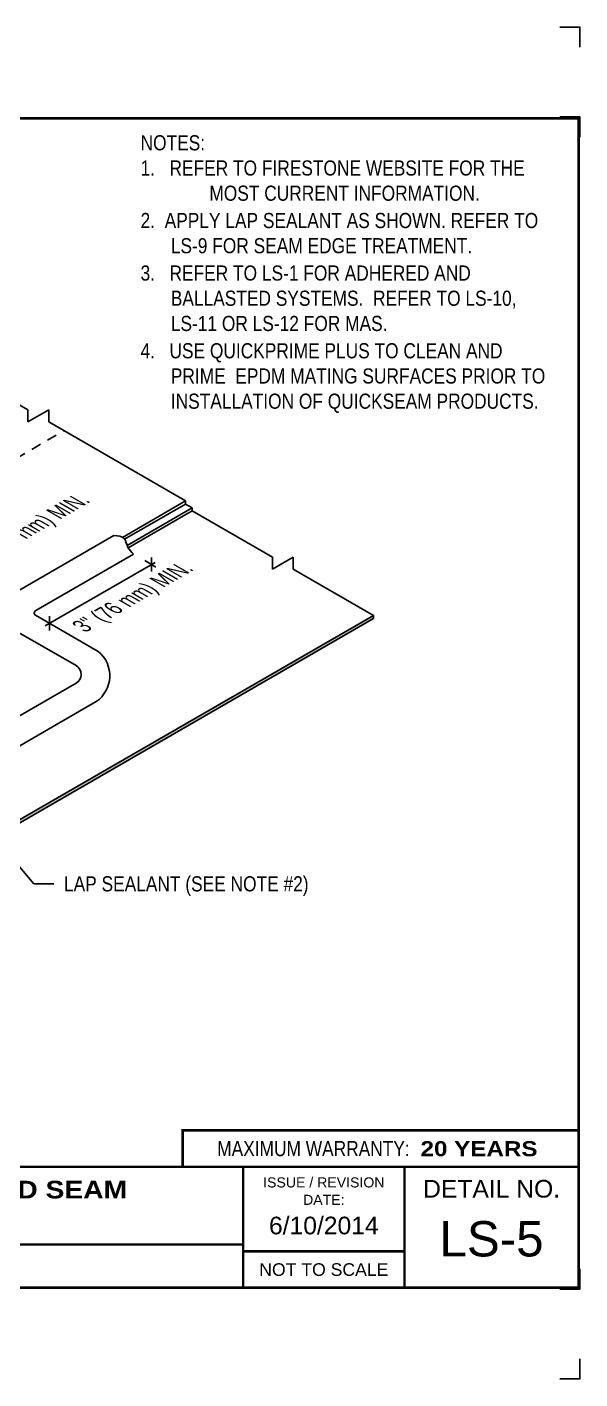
# Model space of a CAD drawing. Header units: inches. Extents: x 121.4 to 141.5, y 113.7 to 130.5.
# Drawn here: x 134.62 to 141.48, y 113.75 to 130.51 of the extents above; entities that cross this region are included whole.
import ezdxf
from ezdxf.enums import TextEntityAlignment as Align

# ---------------------------------------------------------------- set-up
doc = ezdxf.new("R2010")
doc.units = ezdxf.units.IN
doc.header["$MEASUREMENT"] = 0
doc.linetypes.add('HIDDEN2', pattern=[0.1875, 0.125, -0.0625])
doc.layers.get('0').update_dxf_attribs({"linetype": 'CONTINUOUS'})
doc.layers.get('DEFPOINTS').update_dxf_attribs({"linetype": 'CONTINUOUS'})
for name, color, linetype in [('FSBP-ANNO-NOTE', 7, 'CONTINUOUS'), ('FSBP-MEMBRANE', 7, 'CONTINUOUS'), ('FSBP-SEALANTS', 1, 'CONTINUOUS'), ('FSBP-TTLB', 7, 'CONTINUOUS'), ('FSBP-TTLB-BORDER', 7, 'CONTINUOUS'), ('FSBP-TTLB-TEXT', 7, 'CONTINUOUS')]:
    doc.layers.add(name, color=color, linetype=linetype)
doc.styles.add('FSBP_ARIAL', font='arial.ttf')
doc.styles.add('FSBP_ARIAL_BOLD', font='')
doc.styles.add('FSBP_ARIAL_NAR', font='ARIALN.TTF')
doc.styles.get('FSBP_ARIAL_BOLD').set_extended_font_data('Arial Black')
doc.dimstyles.new('FSBP-LEADER', dxfattribs={"dimtxt": 0.1875, "dimasz": 0.25, "dimexe": 0.0625, "dimexo": 0.125, "dimgap": 0.125, "dimtad": 0, "dimtih": 1, "dimtoh": 1, "dimdec": 4, "dimzin": 0, "dimdsep": 46, "dimlunit": 4, "dimtxsty": 'FSBP_ARIAL_NAR', "dimcen": 0.09375, "dimclrd": 256, "dimclre": 256, "dimclrt": 256, "dimadec": 0, "dimazin": 0, "dimtfac": 1, "dimtdec": 4, "dimtofl": 0, "dimtmove": 0, "dimatfit": 3, "dimfxl": 1, "dimtolj": 1, "dimtzin": 0, "dimlwd": -1, "dimlwe": -1, "dimarcsym": 0})

# ---------------------------------------------------------------- blocks, each defined once
blk = doc.blocks.new('TTLB-EPDM_2')
at = {"layer": 'DEFPOINTS', "linetype": 'Continuous', "ltscale": 1.75}
for points in [[(20.01562500000003, 13.88083333333333), (20.01562500000003, 14.13083333333333), (19.76562500000003, 14.13083333333333)], [(20.01562500000003, -2.380833333333342), (20.01562500000003, -2.630833333333342), (19.76562500000003, -2.630833333333342)]]:
    blk.add_lwpolyline(points, dxfattribs=at)
at = {"layer": 'DEFPOINTS', "color": 1}
for points in [[(20.015625, 12.765625), (20.015625, 13.015625), (19.765625, 13.015625)], [(20.015625, -1.265625), (20.015625, -1.515625), (19.765625, -1.515625)]]:
    blk.add_lwpolyline(points, dxfattribs=at)
at = {"layer": 'FSBP-TTLB', "const_width": 0.03125}
blk.add_lwpolyline([(15.09028770518938, 0), (20, 0), (20, 0.4512598240669945), (15.09028770518938, 0.4512598240669945)], close=True, dxfattribs=at)
for points in [[(0, 0), (0, -1.5), (20, -1.5), (20, 0), (0, 0)], [(15.84028770518938, 0), (15.84028770518938, -0.9643749050531198)], [(17.84110496735593, 0), (17.84110496735593, -1.5)], [(20, 0), (20, -1.5)], [(4.825208527206769, -0.9643749050531198), (15.84028770518938, -0.9643749050531198)], [(15.84028770518938, -0.9643749050531198), (15.84028770518938, -1.5)], [(15.84028770518938, -1.048740175933006), (17.84110496735593, -1.048740175933006)]]:
    blk.add_lwpolyline(points, dxfattribs=at)
at = {"layer": 'FSBP-TTLB-BORDER', "const_width": 0.03125}
blk.add_lwpolyline([(20, 0), (20, 13), (0, 13), (0, 0)], dxfattribs=at)
at = {"layer": 'FSBP-TTLB-TEXT', "style": 'FSBP_ARIAL_NAR'}
blk.add_text('MAXIMUM WARRANTY:', height=0.1875, dxfattribs=at).set_placement((17.90516569312837, 0.2256299120335257), align=Align.MIDDLE_RIGHT)
at = {"layer": 'FSBP-TTLB-TEXT', "style": 'FSBP_ARIAL'}
for s, height, p in [('ISSUE / REVISION', 0.125, (16.84069633627263, -0.1938496373466023)), ('DETAIL NO.', 0.21875, (18.92055248367797, -0.2724398367368792)), ('DATE:', 0.125, (16.84069633627263, -0.409973105348854)), ('NOT TO SCALE', 0.15625, (16.84069633627263, -1.274370087966503))]:
    blk.add_text(s, height=height, dxfattribs=at).set_placement(p, align=Align.MIDDLE_CENTER)
at = {"layer": 'FSBP-TTLB-TEXT'}
for tag, height, style, p in [('MAXIMUM_WARRANTY', 0.1875, 'FSBP_ARIAL_BOLD', (18.03987100774941, 0.2240244307510579)), ('ACCPT_SYSTEMS', 0.21875, 'FSBP_ARIAL', (12.49438170418193, -1.23218745252656))]:
    blk.add_attdef(tag, text='', height=height, dxfattribs=dict(at, style=style)).set_placement(p, align=Align.MIDDLE_LEFT)
for tag, height, style, p in [('DETAIL_DESCP_LINE_1', 0.21875, 'FSBP_ARIAL_BOLD', (10.33118450231211, -0.2831249841755152)), ('DETAIL_DESCP_LINE_2', 0.21875, 'FSBP_ARIAL_BOLD', (10.33118450231211, -0.6812499208775904)), ('ISSUE_REV_DATE', 0.21875, 'FSBP_ARIAL', (16.84069633627263, -0.7282559425942452)), ('DETAIL_NUMBER', 0.4375, 'FSBP_ARIAL', (18.91941590748775, -0.8931630692489421))]:
    blk.add_attdef(tag, text='', height=height, dxfattribs=dict(at, style=style)).set_placement(p, align=Align.MIDDLE_CENTER)

msp = doc.modelspace()

# ---------------------------------------------------------------- hatches: boundary and pattern name
at = {"layer": 'FSBP-MEMBRANE'}
h = msp.add_hatch(color=256, dxfattribs=at)
h.paths.add_polyline_path([(124.1613285433888, 120.0310755452354), (124.1613285433888, 119.9920130452354), (126.4070733395423, 118.6954316826449), (126.4070733395423, 118.734494182645)])
h.paths.add_polyline_path([(126.6655921214153, 118.6954316826451), (126.6655921214153, 118.734494182645), (126.4070733395423, 118.58523829434), (126.4070733395423, 118.54617579434)])
h.paths.add_polyline_path([(126.6655921214153, 118.58523829434), (126.6655921214153, 118.5461757943401), (128.7843635838831, 117.3229025201329), (128.7843635838831, 117.3619650201329)])
h.paths.add_polyline_path([(133.3069190871596, 119.9340011573746), (133.3069190871596, 119.9730636573746), (128.7843635838831, 117.3619650201329), (128.7843635838831, 117.3229025201329)])
h.paths.add_polyline_path([(133.3069190871597, 120.1223195456498), (133.3069190871597, 120.0832570456498), (133.5654378690326, 119.9340011573448), (133.5654378690326, 119.9730636573447)])
h.paths.add_polyline_path([(138.9181742838821, 123.1736608556628), (138.9181742838821, 123.2127233553686), (133.5654378690326, 120.1223195456497), (133.5654378690326, 120.0832570456795)])

# ---------------------------------------------------------------- linework, layer by layer
at = {"layer": 'FSBP-ANNO-NOTE'}
for p, q in [((136.2135282648713, 123.8707899672573), (134.8507667484473, 123.0839992389087)), ((136.0831021692689, 123.8940081753294), (136.2225493628275, 123.8134983005908)), ((136.1684227750908, 123.7563599529423), (136.1684227750908, 123.933136648239)), ((134.9048933361838, 123.0268608912604), (134.9048933361838, 123.203637586557))]:
    msp.add_line(p, q, dxfattribs=at)
at = {"layer": 'FSBP-MEMBRANE'}
for p, q in [((131.7824693638948, 127.4090870121513), (134.63518411691, 125.762071381735)), ((134.63518411691, 125.6128154934372), (134.893702898783, 125.7620713817421)), ((134.63518411691, 125.6128154934372), (134.63518411691, 125.762071381735)), ((134.893702898783, 125.7620713817421), (134.893702898783, 125.6128154936699)), ((136.5905576181096, 124.6331359639591), (134.893702898783, 125.6128154936699)), ((136.5905576181096, 124.6331359635593), (135.8078829285554, 124.1812585209535)), ((136.5905576183987, 124.5940734637556), (135.8343867053841, 124.1574979836561)), ((135.865933796515, 124.080399205553), (136.6731006643305, 124.5464172139672)), ((136.5905576181096, 124.5940734639591), (136.5905576181096, 124.6331359639591)), ((136.5905576181096, 124.5940734639226), (136.6731006643307, 124.5464172139671)), ((136.6731006643307, 124.5464172139671), (136.6731006643307, 124.5089172139671)), ((135.8790790493129, 124.0504886207942), (136.6731006643307, 124.5089172139671)), ((137.6663780831045, 123.7861923405531), (137.9248968649775, 123.935448228858)), ((137.6663780831045, 123.7861923405531), (137.6663780831045, 123.9354482288509)), ((137.9248968649775, 123.935448228858), (137.9248968649775, 123.7861923405531)), ((133.5654378690326, 120.1223195456497), (138.918174283882, 123.2127233553686)), ((138.9181742838821, 123.1736608556628), (138.9181742838821, 123.2127233554841)), ((133.5654378690327, 120.0832570456796), (138.9181742838821, 123.1736608556628))]:
    msp.add_line(p, q, dxfattribs=at)
at = {"layer": 'FSBP-MEMBRANE', "linetype": 'HIDDEN2'}
msp.add_line((132.5399803633356, 124.0351590955943), (135.083132150165, 125.5034484643104), dxfattribs=at)
at = {"layer": 'FSBP-MEMBRANE', "linetype": 'Continuous'}
for p, q in [((136.6731006643307, 124.5089172139671), (137.6663780831045, 123.9354482288581)), ((137.9248968649775, 123.7861923405531), (138.9181742837513, 123.2127233554441))]:
    msp.add_line(p, q, dxfattribs=at)
at = {"layer": 'FSBP-SEALANTS'}
for p, q in [((134.7325781087748, 123.2747945349261), (135.9440948819806, 123.9742640700643)), ((134.7293617508008, 123.2165924469809), (135.5075266660329, 122.7673187236977)), ((130.8578519904776, 119.4752203674911), (135.4819211995108, 122.1449279700783))]:
    msp.add_line(p, q, dxfattribs=at)
for points in [[(127.5352543891441, 122.744040554428), (128.7759602271184, 122.0277187048885, 0.2679491924311252), (128.9009602271184, 122.0277187048885), (130.3460094494782, 122.8620182624101, -0.2047836489117736), (130.3874597626968, 122.8671996134774, 0.2047836489117736), (130.4289100759156, 122.8723809645435), (131.1353550746179, 123.280247174712, -0.2047861559999915), (131.1768908056836, 123.2846965787848, 0.2047836489117736), (131.2184260905939, 123.2891457328868), (132.4593861740786, 124.0056143711403, -0.1924500902052257), (133.5630142982783, 124.0056084531571), (134.3966729118781, 123.5242954281831, 0.2679491924311269), (134.5216729118781, 123.5242954281831), (135.7009086467759, 124.2051274971644)], [(134.7293617508009, 123.2165924469808, -0.5757846144040524), (134.7325781087748, 123.2747945349261, -0.5426347637739346)], [(134.3740977340987, 123.0862747533297), (135.2325357051585, 122.5906553596558, -0.5773502691892383), (135.2325357051585, 122.3722122532405), (130.6146657552728, 119.7060837945912)], [(135.5075266660329, 122.7673187236977, -0.4981082764025589), (135.4819211995108, 122.1449279700783)]]:
    msp.add_lwpolyline(points, format="xyb", dxfattribs=at)
msp.add_spline([(135.7009086467756, 124.2051274971644), (135.8280912658239, 124.1654010053731), (135.8757847265364, 124.0568152579582), (135.9440948819805, 123.9742640700644)], degree=3, dxfattribs=at)

# ---------------------------------------------------------------- block references
ref = msp.add_blockref('TTLB-EPDM_2', (121.4627011304549, 116.377628829769))
ref.add_attrib('DETAIL_DESCP_LINE_1', 'LAP SPLICE WITH HEADLAP OVER FIELD SEAM', dxfattribs={"layer": 'FSBP-TTLB-TEXT', "height": 0.21875, "style": 'FSBP_ARIAL_BOLD'}).set_placement((131.7938856327671, 116.0945038455935), align=Align.MIDDLE_CENTER)
ref.add_attrib('ISSUE_REV_DATE', '6/10/2014', dxfattribs={"layer": 'FSBP-TTLB-TEXT', "height": 0.21875, "style": 'FSBP_ARIAL'}).set_placement((138.3033974667276, 115.6493728871747), align=Align.MIDDLE_CENTER)
ref.add_attrib('DETAIL_NUMBER', 'LS-5', dxfattribs={"layer": 'FSBP-TTLB-TEXT', "height": 0.4375, "style": 'FSBP_ARIAL'}).set_placement((140.3821170379427, 115.4844657605201), align=Align.MIDDLE_CENTER)
ref.add_attrib('MAXIMUM_WARRANTY', '20 YEARS', dxfattribs={"layer": 'FSBP-TTLB-TEXT', "height": 0.1875, "style": 'FSBP_ARIAL_BOLD'}).set_placement((139.5025721382044, 116.6016532605201), align=Align.MIDDLE_LEFT)

# ---------------------------------------------------------------- texts
at = {"layer": 'FSBP-ANNO-NOTE', "style": 'FSBP_ARIAL_NAR', "oblique": 329.9999999999999}
msp.add_text('3" (76 mm) MIN.', height=0.1875, rotation=30.00000000000054, dxfattribs=at).set_placement((134.018930189475, 123.9240941060654), align=Align.MIDDLE_LEFT)
msp.add_text('3" (76 mm) MIN.', height=0.1875, rotation=30.00000000000054, dxfattribs=at).set_placement((135.9906449338739, 123.4504571416697), align=Align.MIDDLE)
at = {"layer": 'FSBP-ANNO-NOTE', "style": 'FSBP_ARIAL_NAR'}
msp.add_text('LAP SEALANT (SEE NOTE #2)', height=0.1875, dxfattribs=at).set_placement((135.0827947615064, 119.8857487536752), align=Align.MIDDLE_LEFT)
at = {"layer": 'FSBP-ANNO-NOTE', "insert": (136.0320533127378, 129.1672331682872), "char_height": 0.1875, "attachment_point": 1, "style": 'FSBP_ARIAL_NAR'}
msp.add_mtext_dynamic_manual_height_columns('\\pi-0.375,l0.375,t0.1875,0.375;NOTES:\\P1.   REFER TO FIRESTONE WEBSITE FOR THE                MOST CURRENT INFORMATION.\\P{\\H0.083333x;\\P\\pt0.375;}2.  APPLY LAP SEALANT AS SHOWN. REFER TO LS-9 FOR SEAM EDGE TREATMENT.\\P{\\H0.083333x;\\P}3.   REFER TO LS-1 FOR ADHERED AND BALLASTED SYSTEMS.  REFER TO LS-10, LS-11 OR LS-12 FOR MAS.\\P{\\H0.083333x;\\P}4.   USE QUICKPRIME PLUS TO CLEAN AND PRIME  EPDM MATING SURFACES PRIOR TO INSTALLATION OF QUICKSEAM PRODUCTS.', width=5.18528402618341, gutter_width=23.08110225731588, heights=[4.014135646084585], dxfattribs=at)

# ---------------------------------------------------------------- leaders
at = {"layer": 'FSBP-ANNO-NOTE'}
msp.add_leader([(133.6218769087502, 121.175891040561), (134.7077947615064, 119.8857487536752), (134.9577947615064, 119.8857487536752)], dimstyle='FSBP-LEADER', dxfattribs=at)

doc.saveas('drawing.dxf')
